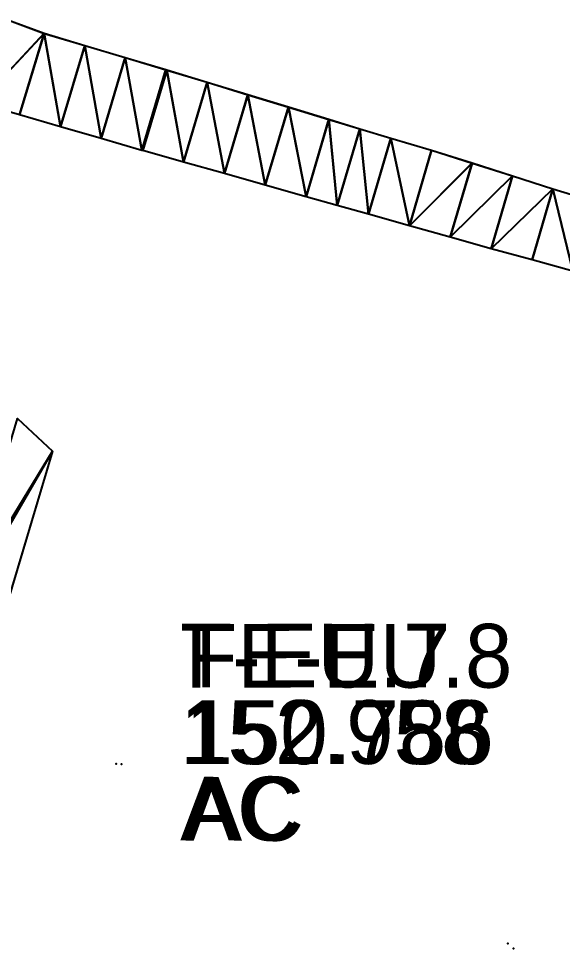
# Model space of a CAD drawing. Header units: metres. Extents: x 1882598 to 1885460, y 3171405 to 3171756.
# Drawn here: x 1883875 to 1883887.78, y 3171656.17 to 3171678.05 of the extents above; entities that cross this region are included whole.
import ezdxf

# ---------------------------------------------------------------- set-up
doc = ezdxf.new("R2010")
doc.units = ezdxf.units.M
doc.header["$MEASUREMENT"] = 0
doc.layers.add('PAVING', color=7, linetype='Continuous', true_color=0x800000)
doc.layers.add('Triangles surfaces projet', color=7, linetype='Continuous', true_color=0x848484)
for name, color, linetype in [('pntdesc', 1, 'Continuous'), ('pntelev', 2, 'Continuous'), ('pntno', 3, 'Continuous')]:
    doc.layers.add(name, color=color, linetype=linetype)

msp = doc.modelspace()

# ---------------------------------------------------------------- linework, layer by layer
msp.add_point((1883886.637, 3171656.172, 153.412))
at = {"layer": 'PAVING'}
for p in [(1883877.296, 3171660.511, 152.958), (1883877.418, 3171660.506, 150.786), (1883886.504, 3171656.284, 150.895)]:
    msp.add_point(p, dxfattribs=at)
at = {"layer": 'Triangles surfaces projet'}
for points in [[(1883874.661, 3171678.046, 152.638), (1883875.598, 3171677.701, 152.633), (1883874.065, 3171676.057, 152.689), (1883874.661, 3171678.046, 152.638)], [(1883874.065, 3171676.057, 152.339), (1883874.661, 3171678.045, 152.288), (1883875.597, 3171677.699, 152.283), (1883874.065, 3171676.057, 152.339)], [(1883875.023, 3171675.779, 152.683), (1883874.065, 3171676.057, 152.689), (1883875.598, 3171677.701, 152.633), (1883875.023, 3171675.779, 152.683)], [(1883875.023, 3171675.779, 152.333), (1883874.065, 3171676.057, 152.339), (1883875.597, 3171677.699, 152.283), (1883875.023, 3171675.779, 152.333)], [(1883875.981, 3171675.501, 152.677), (1883875.023, 3171675.779, 152.683), (1883875.598, 3171677.701, 152.633), (1883875.981, 3171675.501, 152.677)], [(1883875.597, 3171677.699, 152.283), (1883875.981, 3171675.501, 152.327), (1883875.023, 3171675.779, 152.333), (1883875.597, 3171677.699, 152.283)], [(1883875.981, 3171675.501, 152.327), (1883875.597, 3171677.699, 152.283), (1883876.553, 3171677.414, 152.277), (1883875.981, 3171675.501, 152.327)], [(1883876.553, 3171677.416, 152.627), (1883875.981, 3171675.501, 152.677), (1883875.598, 3171677.701, 152.633), (1883876.553, 3171677.416, 152.627)], [(1883876.939, 3171675.222, 152.67), (1883875.981, 3171675.501, 152.677), (1883876.553, 3171677.416, 152.627), (1883876.939, 3171675.222, 152.67)], [(1883876.939, 3171675.222, 152.32), (1883875.981, 3171675.501, 152.327), (1883876.553, 3171677.414, 152.277), (1883876.939, 3171675.222, 152.32)], [(1883877.508, 3171677.13, 152.621), (1883876.939, 3171675.222, 152.67), (1883876.553, 3171677.416, 152.627), (1883877.508, 3171677.13, 152.621)], [(1883876.553, 3171677.414, 152.277), (1883877.507, 3171677.128, 152.271), (1883876.939, 3171675.222, 152.32), (1883876.553, 3171677.414, 152.277)], [(1883877.897, 3171674.945, 152.664), (1883876.939, 3171675.222, 152.67), (1883877.508, 3171677.13, 152.621), (1883877.897, 3171674.945, 152.664)], [(1883876.939, 3171675.222, 152.32), (1883877.507, 3171677.128, 152.271), (1883877.897, 3171674.945, 152.314), (1883876.939, 3171675.222, 152.32)], [(1883877.897, 3171674.945, 152.314), (1883877.507, 3171677.128, 152.271), (1883878.462, 3171676.843, 152.265), (1883877.897, 3171674.945, 152.314)], [(1883878.463, 3171676.845, 152.615), (1883877.897, 3171674.945, 152.664), (1883877.508, 3171677.13, 152.621), (1883878.463, 3171676.845, 152.615)], [(1883877.917, 3171674.94, 152.664), (1883877.897, 3171674.945, 152.664), (1883878.463, 3171676.845, 152.615), (1883877.917, 3171674.94, 152.664)], [(1883877.917, 3171674.94, 152.314), (1883877.897, 3171674.945, 152.314), (1883878.462, 3171676.843, 152.265), (1883877.917, 3171674.94, 152.314)], [(1883878.482, 3171676.839, 152.614), (1883877.917, 3171674.94, 152.664), (1883878.463, 3171676.845, 152.615), (1883878.482, 3171676.839, 152.614)], [(1883878.462, 3171676.843, 152.265), (1883878.481, 3171676.837, 152.264), (1883877.917, 3171674.94, 152.314), (1883878.462, 3171676.843, 152.265)], [(1883878.877, 3171674.669, 152.657), (1883877.917, 3171674.94, 152.664), (1883878.482, 3171676.839, 152.614), (1883878.877, 3171674.669, 152.657)], [(1883877.917, 3171674.94, 152.314), (1883878.481, 3171676.837, 152.264), (1883878.877, 3171674.669, 152.307), (1883877.917, 3171674.94, 152.314)], [(1883879.435, 3171676.547, 152.258), (1883878.877, 3171674.669, 152.307), (1883878.481, 3171676.837, 152.264), (1883879.435, 3171676.547, 152.258)], [(1883879.435, 3171676.549, 152.608), (1883878.877, 3171674.669, 152.657), (1883878.482, 3171676.839, 152.614), (1883879.435, 3171676.549, 152.608)], [(1883879.837, 3171674.399, 152.651), (1883878.877, 3171674.669, 152.657), (1883879.435, 3171676.549, 152.608), (1883879.837, 3171674.399, 152.651)], [(1883879.435, 3171676.547, 152.258), (1883879.837, 3171674.399, 152.301), (1883878.877, 3171674.669, 152.307), (1883879.435, 3171676.547, 152.258)], [(1883880.388, 3171676.258, 152.602), (1883879.837, 3171674.399, 152.651), (1883879.435, 3171676.549, 152.608), (1883880.388, 3171676.258, 152.602)], [(1883879.837, 3171674.399, 152.301), (1883879.435, 3171676.547, 152.258), (1883880.388, 3171676.256, 152.253), (1883879.837, 3171674.399, 152.301)], [(1883880.798, 3171674.128, 152.644), (1883879.837, 3171674.399, 152.651), (1883880.388, 3171676.258, 152.602), (1883880.798, 3171674.128, 152.644)], [(1883880.388, 3171676.256, 152.253), (1883880.798, 3171674.128, 152.294), (1883879.837, 3171674.399, 152.301), (1883880.388, 3171676.256, 152.253)], [(1883881.342, 3171675.967, 152.597), (1883880.798, 3171674.128, 152.644), (1883880.388, 3171676.258, 152.602), (1883881.342, 3171675.967, 152.597)], [(1883880.798, 3171674.128, 152.294), (1883880.388, 3171676.256, 152.253), (1883881.341, 3171675.966, 152.247), (1883880.798, 3171674.128, 152.294)], [(1883881.758, 3171673.857, 152.638), (1883880.798, 3171674.128, 152.644), (1883881.342, 3171675.967, 152.597), (1883881.758, 3171673.857, 152.638)], [(1883881.341, 3171675.966, 152.247), (1883881.758, 3171673.857, 152.288), (1883880.798, 3171674.128, 152.294), (1883881.341, 3171675.966, 152.247)], [(1883882.295, 3171675.675, 152.241), (1883881.758, 3171673.857, 152.288), (1883881.341, 3171675.966, 152.247), (1883882.295, 3171675.675, 152.241)], [(1883882.295, 3171675.677, 152.591), (1883881.758, 3171673.857, 152.638), (1883881.342, 3171675.967, 152.597), (1883882.295, 3171675.677, 152.591)], [(1883882.492, 3171673.65, 152.633), (1883881.758, 3171673.857, 152.638), (1883882.295, 3171675.677, 152.591), (1883882.492, 3171673.65, 152.633)], [(1883882.295, 3171675.675, 152.241), (1883882.492, 3171673.65, 152.283), (1883881.758, 3171673.857, 152.288), (1883882.295, 3171675.675, 152.241)], [(1883883.025, 3171675.456, 152.586), (1883882.492, 3171673.65, 152.633), (1883882.295, 3171675.677, 152.591), (1883883.025, 3171675.456, 152.586)], [(1883882.492, 3171673.65, 152.283), (1883882.295, 3171675.675, 152.241), (1883883.024, 3171675.454, 152.236), (1883882.492, 3171673.65, 152.283)], [(1883883.227, 3171673.444, 152.628), (1883882.492, 3171673.65, 152.633), (1883883.025, 3171675.456, 152.586), (1883883.227, 3171673.444, 152.628)], [(1883883.227, 3171673.444, 152.278), (1883882.492, 3171673.65, 152.283), (1883883.024, 3171675.454, 152.236), (1883883.227, 3171673.444, 152.278)], [(1883883.753, 3171675.233, 152.232), (1883883.227, 3171673.444, 152.278), (1883883.024, 3171675.454, 152.236), (1883883.753, 3171675.233, 152.232)], [(1883883.754, 3171675.234, 152.581), (1883883.227, 3171673.444, 152.628), (1883883.025, 3171675.456, 152.586), (1883883.754, 3171675.234, 152.581)], [(1883884.187, 3171673.173, 152.622), (1883883.227, 3171673.444, 152.628), (1883883.754, 3171675.234, 152.581), (1883884.187, 3171673.173, 152.622)], [(1883883.227, 3171673.444, 152.278), (1883883.753, 3171675.233, 152.232), (1883884.187, 3171673.173, 152.272), (1883883.227, 3171673.444, 152.278)], [(1883884.187, 3171673.173, 152.272), (1883883.753, 3171675.233, 152.232), (1883884.71, 3171674.952, 152.225), (1883884.187, 3171673.173, 152.272)], [(1883884.71, 3171674.954, 152.575), (1883884.187, 3171673.173, 152.622), (1883883.754, 3171675.234, 152.581), (1883884.71, 3171674.954, 152.575)], [(1883885.66, 3171674.65, 152.57), (1883884.187, 3171673.173, 152.622), (1883884.71, 3171674.954, 152.575), (1883885.66, 3171674.65, 152.57)], [(1883884.187, 3171673.173, 152.272), (1883884.71, 3171674.952, 152.225), (1883885.659, 3171674.649, 152.22), (1883884.187, 3171673.173, 152.272)], [(1883885.147, 3171672.902, 152.615), (1883884.187, 3171673.173, 152.622), (1883885.66, 3171674.65, 152.57), (1883885.147, 3171672.902, 152.615)], [(1883885.147, 3171672.902, 152.265), (1883884.187, 3171673.173, 152.272), (1883885.659, 3171674.649, 152.22), (1883885.147, 3171672.902, 152.265)], [(1883886.61, 3171674.347, 152.564), (1883885.147, 3171672.902, 152.615), (1883885.66, 3171674.65, 152.57), (1883886.61, 3171674.347, 152.564)], [(1883885.659, 3171674.649, 152.22), (1883886.609, 3171674.345, 152.214), (1883885.147, 3171672.902, 152.265), (1883885.659, 3171674.649, 152.22)], [(1883886.108, 3171672.632, 152.609), (1883885.147, 3171672.902, 152.615), (1883886.61, 3171674.347, 152.564), (1883886.108, 3171672.632, 152.609)], [(1883885.147, 3171672.902, 152.265), (1883886.609, 3171674.345, 152.214), (1883886.108, 3171672.632, 152.259), (1883885.147, 3171672.902, 152.265)], [(1883887.559, 3171674.045, 152.559), (1883886.108, 3171672.632, 152.609), (1883886.61, 3171674.347, 152.564), (1883887.559, 3171674.045, 152.559)], [(1883887.559, 3171674.043, 152.209), (1883886.108, 3171672.632, 152.259), (1883886.609, 3171674.345, 152.214), (1883887.559, 3171674.043, 152.209)], [(1883887.07, 3171672.368, 152.602), (1883886.108, 3171672.632, 152.609), (1883887.559, 3171674.045, 152.559), (1883887.07, 3171672.368, 152.602)], [(1883887.07, 3171672.368, 152.252), (1883886.108, 3171672.632, 152.259), (1883887.559, 3171674.043, 152.209), (1883887.07, 3171672.368, 152.252)], [(1883888.033, 3171672.106, 152.596), (1883887.07, 3171672.368, 152.602), (1883887.559, 3171674.045, 152.559), (1883888.033, 3171672.106, 152.596)], [(1883887.07, 3171672.368, 152.252), (1883887.559, 3171674.043, 152.209), (1883888.033, 3171672.106, 152.246), (1883887.07, 3171672.368, 152.252)], [(1883888.513, 3171673.754, 152.553), (1883888.033, 3171672.106, 152.596), (1883887.559, 3171674.045, 152.559), (1883888.513, 3171673.754, 152.553)], [(1883888.033, 3171672.106, 152.246), (1883887.559, 3171674.043, 152.209), (1883888.512, 3171673.752, 152.203), (1883888.033, 3171672.106, 152.246)], [(1883875.792, 3171667.871, 152.35), (1883873.64, 3171664.158, 152.251), (1883874.975, 3171668.635, 152.368), (1883875.792, 3171667.871, 152.35)], [(1883875.792, 3171667.871, 152.7), (1883873.743, 3171664.502, 152.61), (1883874.975, 3171668.635, 152.718), (1883875.792, 3171667.871, 152.7)], [(1883875.792, 3171667.871, 152.35), (1883874.602, 3171663.871, 151.875), (1883873.64, 3171664.158, 152.251), (1883875.792, 3171667.871, 152.35)], [(1883874.705, 3171664.215, 152.604), (1883873.743, 3171664.502, 152.61), (1883875.792, 3171667.871, 152.7), (1883874.705, 3171664.215, 152.604)]]:
    msp.add_3dface(points, dxfattribs=at)

# ---------------------------------------------------------------- texts
at = {"layer": 'pntdesc'}
for p in [(1883878.796, 3171658.711, 152.958), (1883878.918, 3171658.706, 150.786)]:
    msp.add_text('AC', height=1.5, dxfattribs=at).set_placement(p)
at = {"layer": 'pntelev'}
for s, p in [('152.958', (1883878.796, 3171660.511, 152.958)), ('150.786', (1883878.918, 3171660.506, 150.786))]:
    msp.add_text(s, height=1.5, dxfattribs=at).set_placement(p)
at = {"layer": 'pntno'}
for s, p in [('T-EU.7', (1883878.796, 3171662.311, 152.958)), ('FE-EU.8', (1883878.918, 3171662.306, 150.786))]:
    msp.add_text(s, height=1.5, dxfattribs=at).set_placement(p)

doc.saveas('drawing.dxf')
